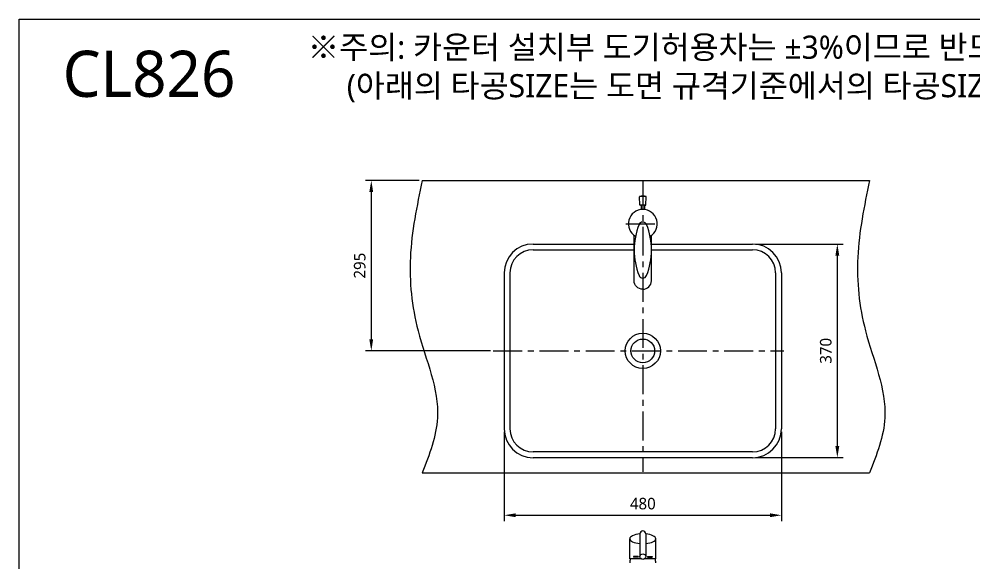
# Model space of a CAD drawing. Extents: x 0 to 5407, y 0 to 2100.
# Drawn here: x 0 to 1653, y 1158 to 2100 of the extents above; entities that cross this region are included whole.
import ezdxf

# ---------------------------------------------------------------- set-up
doc = ezdxf.new("R2010")
doc.units = 0
doc.header["$LTSCALE"] = 20
doc.header["$MEASUREMENT"] = 0
doc.linetypes.add('CENTER', pattern=[2, 1.25, -0.25, 0.25, -0.25])
doc.layers.get('0').update_dxf_attribs({"linetype": 'CONTINUOUS'})
doc.layers.get('DEFPOINTS').update_dxf_attribs({"linetype": 'CONTINUOUS'})
for name, color, linetype in [('1', 1, 'CONTINUOUS'), ('3', 3, 'CONTINUOUS'), ('5', 5, 'CONTINUOUS'), ('7', 7, 'CONTINUOUS'), ('CENTER', 2, 'CENTER'), ('D', 2, 'CONTINUOUS'), ('DWG', 7, 'CONTINUOUS')]:
    doc.layers.add(name, color=color, linetype=linetype)
doc.styles.add('GHS', font='romans', dxfattribs={"bigfont": 'ghs'})
doc.styles.get("Standard").update_dxf_attribs({"font": 'NanumGothic.ttf'})
doc.dimstyles.get("Standard").update_dxf_attribs({"dimtxt": 2.5, "dimasz": 2, "dimexe": 2, "dimexo": 1, "dimgap": 1.5, "dimtad": 1, "dimdec": 0, "dimlfac": 10, "dimrnd": 0.5, "dimzin": 0, "dimdsep": 46, "dimtxsty": 'Standard', "dimcen": 0, "dimclrt": 2, "dimadec": 0, "dimazin": 0, "dimtfac": 1, "dimtdec": 0, "dimtmove": 0, "dimatfit": 3, "dimfxl": 1, "dimtolj": 1, "dimtzin": 0, "dimarcsym": 0})

# ---------------------------------------------------------------- blocks, each defined once
blk = doc.blocks.new('*D46')
at = {"color": 3, "lineweight": -2, "transparency": 16777216}
for p, q in [((1275.1, 1710.5), (1427, 1710.5)), ((1417, 1360.5), (1417, 1690.5)), ((1275.1, 1340.5), (1427, 1340.5))]:
    blk.add_line(p, q, dxfattribs=at)
at = {"color": 3, "transparency": 16777216}
for points in [[(1413.6, 1690.5), (1420.3, 1690.5), (1417, 1710.5)], [(1413.6, 1360.5), (1420.3, 1360.5), (1417, 1340.5)]]:
    blk.add_solid(points, dxfattribs=at)
at = {"layer": 'DEFPOINTS', "color": 0, "transparency": 16777216}
for p in [(1270.1, 1710.5), (1417, 1710.5), (1270.1, 1340.5)]:
    blk.add_point(p, dxfattribs=at)
at = {"color": 2, "transparency": 16777216, "insert": (1397, 1525.5), "char_height": 20, "attachment_point": 5, "rotation": 90}
blk.add_mtext('\\A1;370', dxfattribs=at)
blk = doc.blocks.new('*D47')
at = {"color": 3, "lineweight": -2, "transparency": 16777216}
for p, q in [((840.1, 1385.5), (840.1, 1230.8)), ((1320.1, 1385.5), (1320.1, 1230.8)), ((860.1, 1240.8), (1300.1, 1240.8))]:
    blk.add_line(p, q, dxfattribs=at)
at = {"color": 3, "transparency": 16777216}
for points in [[(860.1, 1244.1), (860.1, 1237.4), (840.1, 1240.8)], [(1300.1, 1244.1), (1300.1, 1237.4), (1320.1, 1240.8)]]:
    blk.add_solid(points, dxfattribs=at)
at = {"layer": 'DEFPOINTS', "color": 0, "transparency": 16777216}
for p in [(840.1, 1390.5), (1320.1, 1390.5), (1320.1, 1240.8)]:
    blk.add_point(p, dxfattribs=at)
at = {"color": 2, "transparency": 16777216, "insert": (1080.1, 1260.8), "char_height": 20, "attachment_point": 5}
blk.add_mtext('\\A1;480', dxfattribs=at)
blk = doc.blocks.new('*D82')
at = {"layer": '3', "color": 3, "lineweight": -2, "transparency": 16777216}
for p, q in [((693, 1820.5), (599.9, 1820.5)), ((609.9, 1800.5), (609.9, 1545.5)), ((816.2, 1525.5), (599.9, 1525.5))]:
    blk.add_line(p, q, dxfattribs=at)
at = {"layer": '3', "color": 3, "transparency": 16777216}
for points in [[(606.5, 1800.5), (613.2, 1800.5), (609.9, 1820.5)], [(606.5, 1545.5), (613.2, 1545.5), (609.9, 1525.5)]]:
    blk.add_solid(points, dxfattribs=at)
at = {"layer": 'DEFPOINTS', "color": 0, "transparency": 16777216}
for p in [(698, 1820.5), (609.9, 1525.5), (821.2, 1525.5)]:
    blk.add_point(p, dxfattribs=at)
at = {"layer": '3', "color": 2, "transparency": 16777216, "insert": (589.9, 1673), "char_height": 20, "attachment_point": 5, "rotation": 90}
blk.add_mtext('\\A1;295', dxfattribs=at)

msp = doc.modelspace()

# ---------------------------------------------------------------- linework, layer by layer
at = {"color": 7}
for p, q in [((890.07348, 1710.4554), (1065.07348, 1710.4554)), ((1095.07348, 1710.4554), (1270.07348, 1710.4554)), ((890.07348, 1700.4554), (1065.07348, 1700.4554)), ((1095.07348, 1700.4554), (1270.07348, 1700.4554)), ((840.07348, 1660.4554), (840.07348, 1390.4554)), ((850.07348, 1660.4554), (850.07348, 1390.4554)), ((1310.07348, 1660.4554), (1310.07348, 1390.4554)), ((1320.07348, 1660.4554), (1320.07348, 1390.4554)), ((1270.07348, 1350.4554), (890.07348, 1350.4554)), ((1270.07348, 1340.4554), (890.07348, 1340.4554))]:
    msp.add_line(p, q, dxfattribs=at)
at = {"color": 2}
for radius in [30.5, 20.5]:
    msp.add_circle((1080.07348, 1525.4554), radius, dxfattribs=at)
at = {"color": 7}
for centre, radius, start, end in [((890.07348, 1660.4554), 50, 90, 180), ((1270.07348, 1660.4554), 50, 0, 90), ((890.07348, 1660.4554), 40, 90, 180), ((1270.07348, 1660.4554), 40, 0, 90), ((890.07348, 1390.4554), 50, 180, 270), ((890.07348, 1390.4554), 40, 180, 270), ((1270.07348, 1390.4554), 50, 270, 0), ((1270.07348, 1390.4554), 40, 270, 0)]:
    msp.add_arc(centre, radius, start, end, dxfattribs=at)
at = {"layer": '1'}
for points in [[(698.02156, 1820.4554), (677.56301, 1687.72695), (690.9715, 1560.39736), (724.49272, 1409.61232), (698.02156, 1313.9554)], [(1472.76224, 1820.4554), (1452.3037, 1687.72695), (1465.71218, 1560.39736), (1499.2334, 1409.61232), (1472.76224, 1313.9554)]]:
    msp.add_spline(points, degree=3, dxfattribs=at)
at = {"layer": '5'}
for p, q in [((698.02156, 1820.4554), (1472.76224, 1820.4554)), ((698.02156, 1313.9554), (1472.76224, 1313.9554))]:
    msp.add_line(p, q, dxfattribs=at)
at = {"layer": '5', "color": 212}
msp.add_lwpolyline([(0, 2100), (3100, 2100), (3100, 0), (0, 0)], close=True, dxfattribs=at)
at = {"layer": '7'}
for p, q in [((1074.84798, 1778.09708), (1074.08554, 1792.2424)), ((1085.91457, 1792.62399), (1074.2324, 1792.62399)), ((1085.29898, 1778.09708), (1086.06142, 1792.2424)), ((1084.79971, 1777.62399), (1075.34726, 1777.62399)), ((1077.07348, 1777.62399), (1077.07348, 1770.27474)), ((1083.07348, 1777.62399), (1083.07348, 1770.27474)), ((1065.07348, 1646.56973), (1065.07348, 1725.4554)), ((1095.07348, 1646.56973), (1095.07348, 1725.4554))]:
    msp.add_line(p, q, dxfattribs=at)
for centre, radius, start, end in [((1074.58482, 1792.26931), 0.5, 107.70179308, 183.08528771), ((1080.07348, 1775.07291), 18.55108, 72.29820692, 107.70179308), ((1085.56215, 1792.26931), 0.5, 356.91471229, 72.29820692), ((1080.07348, 1745.4554), 25, 300.23918905, 239.76081095), ((1075.34726, 1778.12399), 0.5, 183.08528771, 270), ((1084.79971, 1778.12399), 0.5, 270, 356.91471229), ((1183.92037, 1700.046), 118.84688, 158.19812066, 201.80187934), ((1080.07348, 1741.58574), 7, 90, 158.19812066), ((1080.07348, 1741.58574), 7, 21.80187934, 90), ((976.2266, 1700.046), 118.84688, 338.19812066, 21.80187934), ((1080.07348, 1658.50626), 7, 201.80187934, 270), ((1080.07348, 1658.50626), 7, 270, 338.19812066)]:
    msp.add_arc(centre, radius, start, end, dxfattribs=at)
at = {"layer": '7', "extrusion": (0, 0, -1)}
msp.add_ellipse((1080.07348, 1646.57378), major_axis=(15, 0), ratio=0.9665102118, start_param=1.5707963268, end_param=3.1413133393, dxfattribs=at)
at = {"layer": '7'}
msp.add_ellipse((1080.07348, 1646.57378), major_axis=(-15, 0), ratio=0.9665102118, start_param=1.5707963268, end_param=3.1413133393, dxfattribs=at)
at = {"layer": 'CENTER', "color": 2, "linetype": 'CENTER', "ltscale": 2}
for p, q in [((1080.07348, 1820.4554), (1080.07348, 1315.85028)), ((1050.86954, 1745.4554), (1110.47289, 1745.4554)), ((821.20185, 1525.4554), (1324.04971, 1525.4554))]:
    msp.add_line(p, q, dxfattribs=at)
at = {"layer": 'D', "color": 7}
msp.add_line((1057.57348, 1165.24583), (1057.57348, 1200.09965), dxfattribs=at)
at = {"layer": 'DWG'}
for p, q in [((1075.07348, 1208.50261), (1075.07348, 1169.13561)), ((1085.07348, 1208.50261), (1085.07348, 1169.13561)), ((1102.57348, 1165.24583), (1102.57348, 1200.09965)), ((1077.08783, 1165.24583), (1057.57348, 1165.24583)), ((1072.07348, 1169.24583), (1064.07348, 1169.24583)), ((1064.07348, 1169.24583), (1064.07348, 1168.24583)), ((1072.07348, 1168.24583), (1064.07348, 1168.24583)), ((1072.07348, 1169.24583), (1072.07348, 1168.24583)), ((1102.57348, 1165.24583), (1083.05913, 1165.24583)), ((1088.07348, 1169.24583), (1096.07348, 1169.24583)), ((1088.07348, 1169.24583), (1088.07348, 1168.24583)), ((1088.07348, 1168.24583), (1096.07348, 1168.24583)), ((1096.07348, 1169.24583), (1096.07348, 1168.24583))]:
    msp.add_line(p, q, dxfattribs=at)
for centre, radius, start, end in [((1080.07348, 1208.50261), 5, 0, 180), ((1079.57245, 1158.03323), 22, 160.86194479, 179.446306), ((1080.57451, 1158.03323), 22, 0.553694, 19.13805521)]:
    msp.add_arc(centre, radius, start, end, dxfattribs=at)
for start_param, end_param in [(4.9364820727, 7.6298885417), (8.0780747263, 10.7714811953)]:
    msp.add_ellipse((1080.07348, 1200.09965), major_axis=(-22.5, 0), ratio=0.3782319615, start_param=start_param, end_param=end_param, dxfattribs=at)
msp.add_ellipse((1080.07348, 1169.13561), major_axis=(5, 0), ratio=0.9698463104, dxfattribs=at)

# ---------------------------------------------------------------- texts
at = {"insert": (75.39195, 2045.27793), "char_height": 80, "width": 460, "attachment_point": 1, "style": 'GHS'}
msp.add_mtext('{\\fNanumGothic|b0|i0|c0|p50;CL826}', dxfattribs=at)
at = {"layer": '3', "insert": (499.80304, 2071.3667), "char_height": 40, "attachment_point": 1, "style": 'GHS'}
msp.add_mtext_dynamic_manual_height_columns('{\\fNanumGothic|b0|i0|c129|p50;※주의: 카운터 설치부 도기허용차는 ±3%이므로 반드시 실측 확인 후 시공하십시오.\\P     (아래의 타공SIZE는 도면 규격기준에서의 타공SIZE입니다.)}', width=2433.9208279, gutter_width=10.804, heights=[0], dxfattribs=at)

# ---------------------------------------------------------------- dimensions: what is measured, and where the dimension line sits
at = {"color": 7}
dim = msp.add_linear_dim(base=(1416.95721, 1710.4554), p1=(1270.07348, 1340.4554), p2=(1270.07348, 1710.4554), angle=90, dimstyle='Standard', override={"dimtxt": 20, "dimasz": 20, "dimexe": 10, "dimexo": 5, "dimgap": 10, "dimdec": 4, "dimlfac": 1, "dimzin": 8, "dimclrd": 3, "dimclre": 3, "dimtdec": 4}, dxfattribs=at)
dim.commit()
dim.dimension.update_dxf_attribs({"geometry": '*D46', "text_midpoint": (1396.95721, 1525.4554)})
dim = msp.add_linear_dim(base=(1320.07348, 1240.78105), p1=(840.07348, 1390.4554), p2=(1320.07348, 1390.4554), dimstyle='Standard', override={"dimtxt": 20, "dimasz": 20, "dimexe": 10, "dimexo": 5, "dimgap": 10, "dimdec": 4, "dimlfac": 1, "dimzin": 8, "dimclrd": 3, "dimclre": 3, "dimtdec": 4})
dim.commit()
dim.dimension.update_dxf_attribs({"geometry": '*D47', "text_midpoint": (1080.07348, 1260.78105)})
at = {"layer": '3'}
dim = msp.add_linear_dim(base=(609.85723, 1525.4554), p1=(698.02156, 1820.4554), p2=(821.20185, 1525.4554), angle=90, dimstyle='Standard', override={"dimtxt": 20, "dimasz": 20, "dimexe": 10, "dimexo": 5, "dimgap": 10, "dimdec": 4, "dimlfac": 1, "dimzin": 8, "dimclrd": 3, "dimclre": 3, "dimtdec": 4}, dxfattribs=at)
dim.commit()
dim.dimension.update_dxf_attribs({"geometry": '*D82', "text_midpoint": (589.85723, 1672.9554)})

doc.saveas('drawing.dxf')
